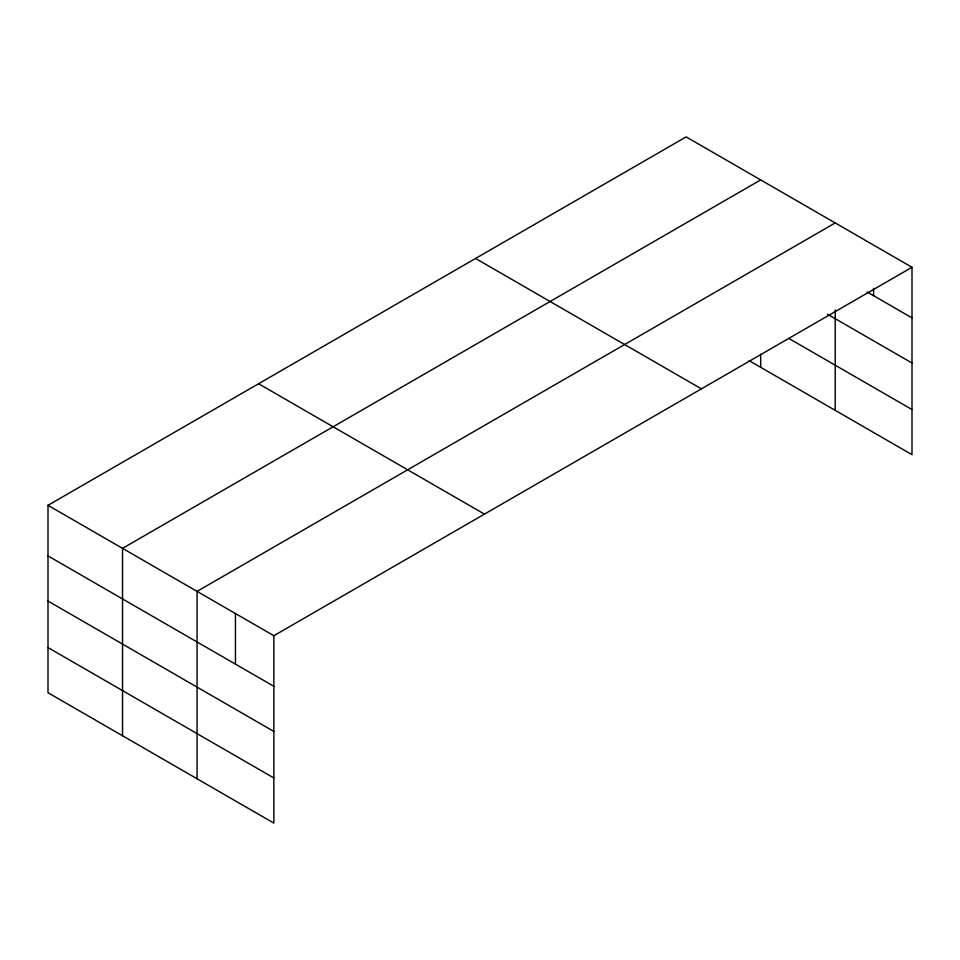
<?xml version="1.0" encoding="UTF-8"?>
<svg xmlns="http://www.w3.org/2000/svg" width="960" height="960" viewBox="0 0 960 960"><rect width="100%" height="100%" fill="white"/><g stroke="black" fill="none" stroke-linecap="round" stroke-linejoin="round"><path stroke-width="1.44" d="M48 505.32L273.852 635.712L273.852 823.116L48 692.724L48 505.32L686.148 136.884L912 267.276L912 454.68L749.112 360.636M760.68 179.916L122.532 548.352L122.532 735.756M835.212 222.948L197.064 591.384L197.064 778.776M273.852 635.712L912 267.276M867.204 292.008L912 317.868M827.496 314.232L912 363.024M788.952 338.496L912 409.536M475.56 258.468L701.412 388.86M258.588 383.736L484.44 514.128M48 555.912L273.852 686.304M48 601.056L273.852 731.448M48 647.568L273.852 777.972M873.6 288.264L873.6 295.704M835.212 309.948L835.212 410.352M760.68 354.216L760.68 367.32M235.452 613.548L235.452 664.14"/></g></svg>
